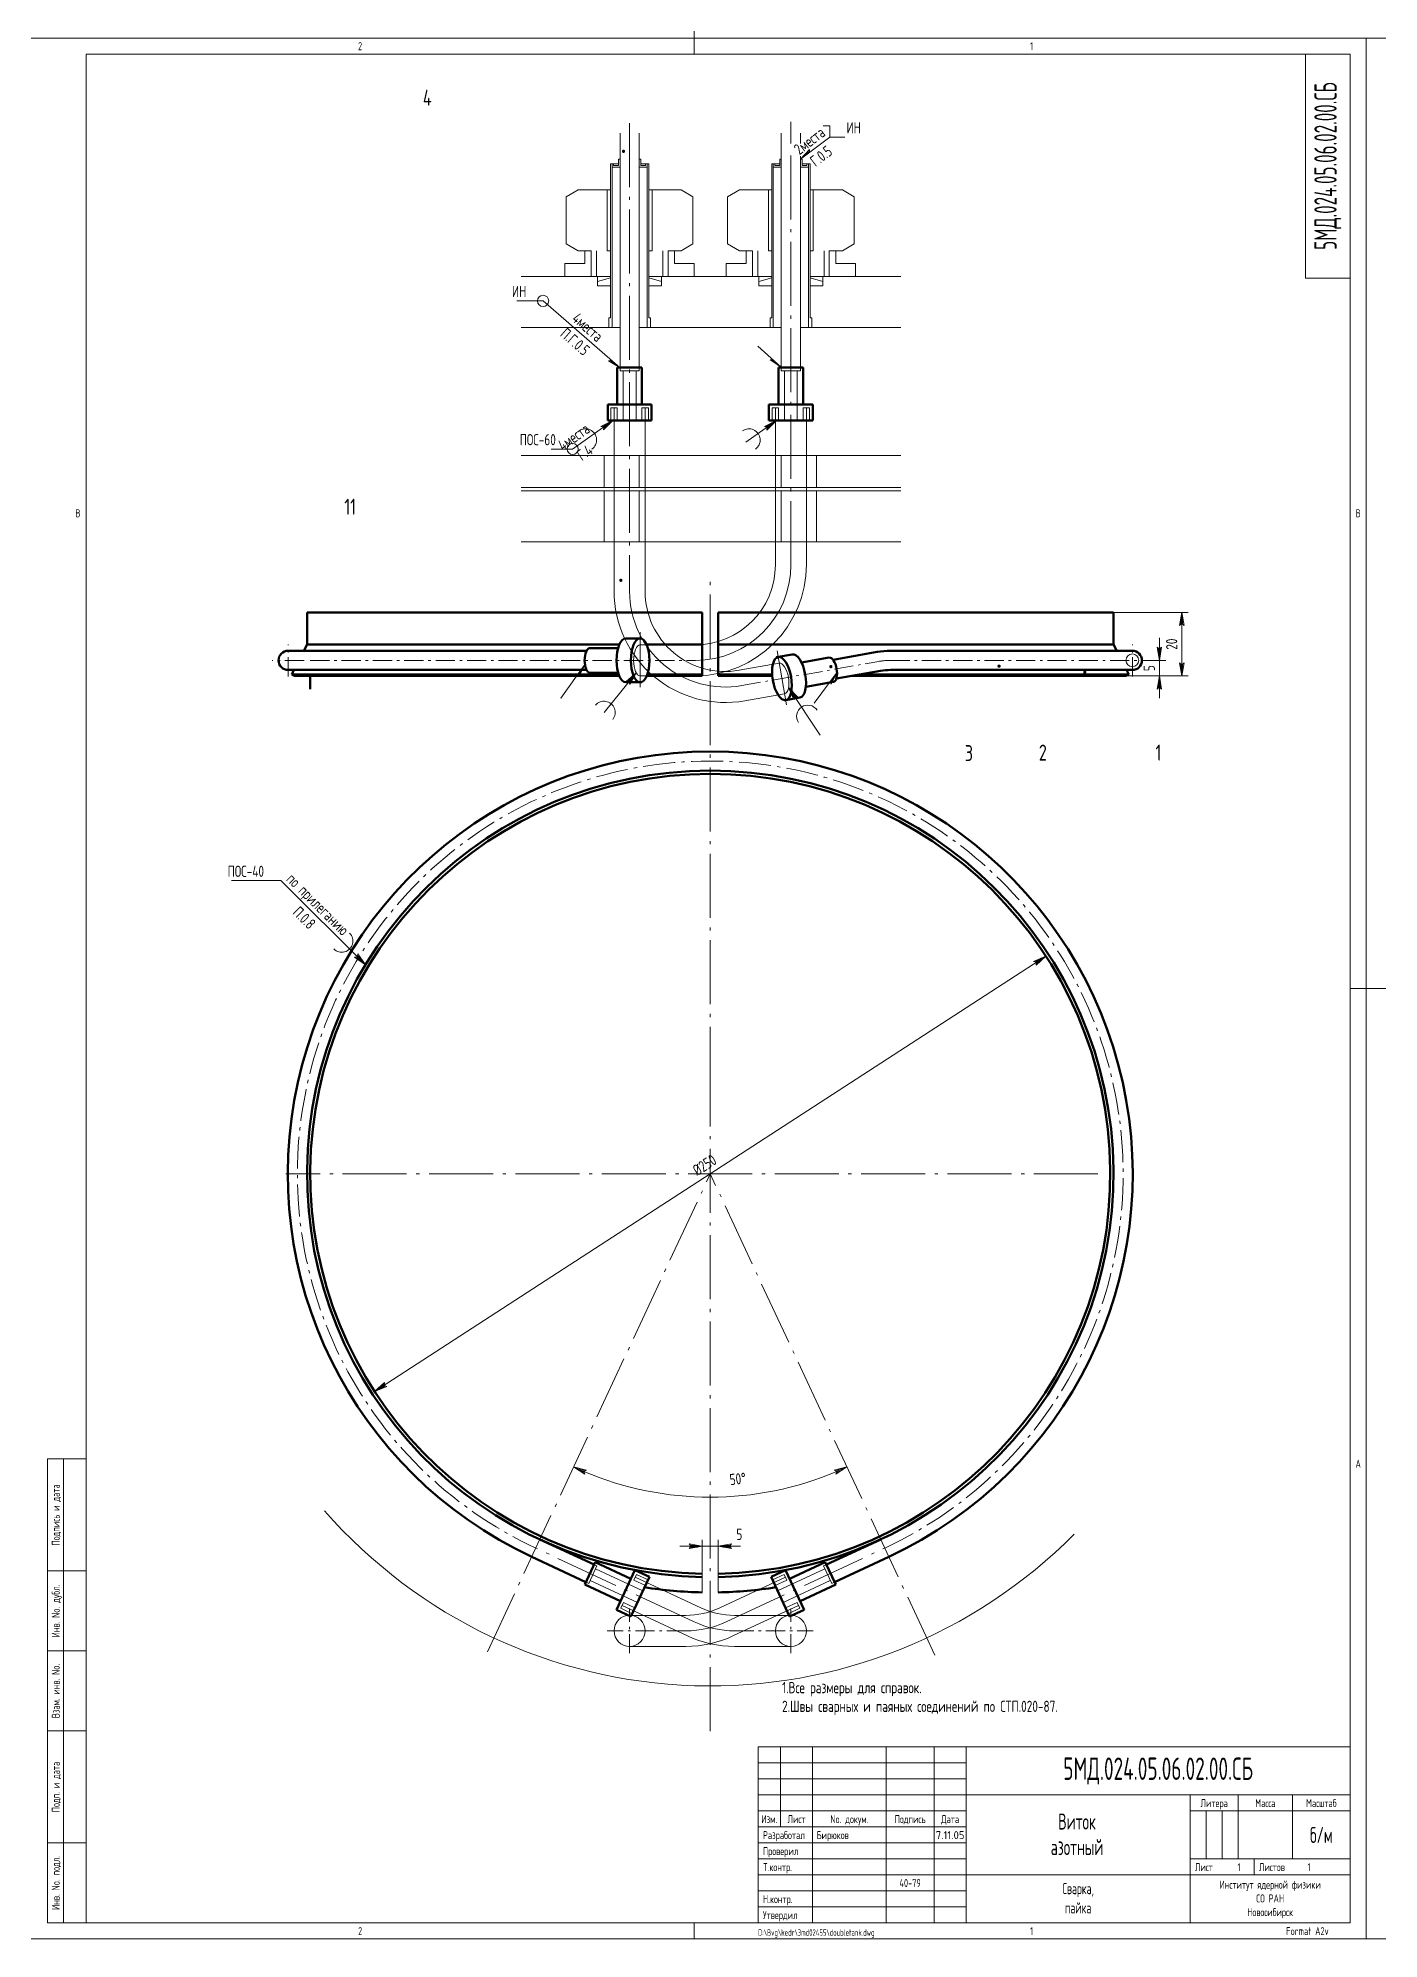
# Model space of a CAD drawing. Extents: x -414 to 4851, y -2165 to 1761.
# Drawn here: x 2169 to 2588, y -175 to 419 of the extents above; entities that cross this region are included whole.
import ezdxf
from ezdxf.enums import TextEntityAlignment as Align

# ---------------------------------------------------------------- set-up
doc = ezdxf.new("R2010")
doc.units = 0
for name, pattern in [('S-P10', [15, 10, -2, 1, -2]), ('S-P20', [27, 20, -3, 1, -3]), ('S-P6', [9.8, 6, -1.5, 0.8, -1.5])]:
    doc.linetypes.add(name, pattern=pattern)
for name, color, linetype, lineweight in [('1', 9, 'CONTINUOUS', 20), ('2', 2, 'CONTINUOUS', 50), ('DIM', 4, 'CONTINUOUS', 20), ('TR', 3, 'CONTINUOUS', 20)]:
    doc.layers.add(name, color=color, linetype=linetype, lineweight=lineweight)
doc.styles.add('SIMPLEX', font='simplex.shx', dxfattribs={"width": 0.7})

# ---------------------------------------------------------------- blocks, each defined once
blk = doc.blocks.new('LEADR')
at = {"layer": 'DIM'}
for p, q in [((-1.170416226631389, 0.2000000000000028), (0, 0)), ((-0.9997944300187243, -0.0002412563466975826), (-1.170416226631389, 0.2000000000000028)), ((0, 0), (-1.170416226631389, -0.1999999999999886)), ((-0.4381870021173455, 0.07487712356459042), (-1.063684681848329, 0.07474016190496968)), ((0, 0), (-1, 0)), ((-1.170416226631389, -0.1999999999999886), (-0.9997944300187243, -0.0002412563466975826)), ((-0.4396274744967172, -0.07512327059271229), (-1.063870801763059, -0.07525989858129378))]:
    blk.add_line(p, q, dxfattribs=at)
blk = doc.blocks.new('SHTAMP1')
at = {"layer": 'DIM', "color": 2}
for p, q in [((-185, 55), (0, 55)), ((-185, 55), (-185, 0)), ((-178, 55), (-178, 29.99999999999999)), ((-168, 55), (-168, 0)), ((-145, 55), (-145, 0)), ((-130, 55), (-130, 0)), ((-120, 55), (-120, 0)), ((-120, 40), (0, 40)), ((-49.99999999999997, 40), (-50, 0)), ((-34.99999999999997, 40), (-34.99999999999997, 20)), ((-17.99999999999997, 40), (-17.99999999999997, 20.00000000000001)), ((-185, 35), (-120, 35)), ((-185, 30), (-120, 30)), ((-49.99999999999997, 35), (0, 35)), ((-50, 20), (0, 20)), ((-29.99999999999994, 20.00000000000001), (-29.99999999999997, 15)), ((-120, 15), (0, 15))]:
    blk.add_line(p, q, dxfattribs=at)
at = {"layer": 'DIM'}
for p, q in [((-185, 50), (-120, 50)), ((-185, 45), (-120, 45)), ((-185, 40), (-120, 40)), ((-44.99999999999997, 35), (-44.99999999999997, 20)), ((-39.99999999999997, 35), (-39.99999999999997, 20)), ((-185, 25), (-120, 25)), ((-185, 20), (-120, 20)), ((-185, 15), (-120, 15)), ((-185, 10), (-120, 10)), ((-185, 5), (-120, 5))]:
    blk.add_line(p, q, dxfattribs=at)
at = {"layer": 'DIM', "style": 'SIMPLEX', "width": 0.6}
blk.add_text('1', height=2.5, dxfattribs=at).set_placement((-35.17607202795625, 16.2))
at = {"layer": 'DIM', "style": 'SIMPLEX', "width": 0.6, "flags": 8}
blk.add_attdef('ОБОЗНАЧЕНИЕ2', text='', height=7, dxfattribs=at).set_placement((-117, 60), align=Align.MIDDLE)
at = {"layer": 'DIM', "style": 'SIMPLEX', "width": 0.6}
for tag, height, p in [('ОБОЗНАЧЕНИЕ', 7, (-60, 47.5)), ('МАСШТАБ', 5, (-9, 27.5))]:
    blk.add_attdef(tag, text='', height=height, dxfattribs=at).set_placement(p, align=Align.MIDDLE)
at = {"layer": 'DIM', "style": 'SIMPLEX', "width": 0.9108433734939759}
blk.add_attdef('ДАТА', text='', height=2.5, dxfattribs=at).set_placement((-129.5, 26.2), (-120.5, 26.2), align=Align.FIT)
at = {"layer": 'DIM', "style": 'SIMPLEX', "width": 0.6}
for tag, p in [('ЛИСТОВ', (-13.325, 16.2)), ('FORMAT', (-20, -3.8))]:
    blk.add_attdef(tag, p, '', height=2.5, dxfattribs=at)
blk.add_attdef('ТЕЛЕФОН', text='', height=2.5, dxfattribs=at).set_placement((-137.5, 12.5), align=Align.MIDDLE_CENTER)
at = {"layer": 'TR', "style": 'SIMPLEX', "width": 0.7}
for s, p in [('Литера', (-42.49999999999997, 36.2)), ('Масса', (-26.49999999999997, 36.2)), ('Масштаб', (-9, 36.2)), ('Изм.', (-181.5, 31.2)), ('Лист', (-173, 31.2)), ('No. докум.', (-156.5, 31.2)), ('Подпись', (-137.5, 31.2)), ('Дата', (-125, 31.2)), ('Институт ядерной физики', (-25, 10.70243239950646)), ('СО РАН', (-25, 6.416718113792172)), ('Новосибирск', (-25, 2.131003828077887))]:
    blk.add_text(s, height=2.5, dxfattribs=at).set_placement(p, align=Align.CENTER)
at = {"layer": 'TR', "style": 'SIMPLEX'}
for s, width, p in [('Разработал', 0.6, (-183.5, 26.2)), ('T.контр.', 0.7, (-183.5, 16.2)), ('Проверил', 0.7, (-183.5, 21.2)), ('Лист', 0.7, (-48.5, 16.2)), ('Листов', 0.7, (-28.49999999999997, 16.2)), ('Н.контр.', 0.7, (-183.5, 6.200000000000001)), ('Утвердил', 0.7, (-183.5, 1.200000000000001))]:
    blk.add_text(s, height=2.5, dxfattribs=dict(at, width=width)).set_placement(p)
at = {"layer": 'TR', "style": 'SIMPLEX', "width": 0.6}
for tag, height, p in [('НАИМЕНОВАНИЕ', 5, (-85.34568711718521, 29.20002082529924)), ('НАИМЕНОВАНИЕ2', 5, (-85.34568711718521, 21.20002082529924)), ('МАТЕРИАЛ', 3.5, (-85, 9)), ('СОРТАМЕНТ', 3.5, (-85, 3))]:
    blk.add_attdef(tag, text='', height=height, dxfattribs=at).set_placement(p, align=Align.CENTER)
for tag, p, height in [('РАЗРАБОТАЛ', (-166.7, 26.2), 2.5), ('ПРОВЕРИЛ', (-166.7, 21.2), 2.5), ('НОРМОКОНТРОЛЬ', (-166.7, 6.199999999999998), 2.5), ('УТВЕРДИЛ', (-166.7, 1.199999999999999), 2.5), ('ФАЙЛ', (-185, -4), 2)]:
    blk.add_attdef(tag, p, '', height=height, dxfattribs=at)
blk = doc.blocks.new('SVLEADR')
at = {"layer": 'DIM'}
for p, q in [((-1.170621796612664, -0.199758743653291), (-1, 0)), ((0, 0), (-1.170621796612664, -0.199758743653291)), ((-0.3755462257252447, -0.07510924514504325), (-1.064076371744335, -0.0750186422345962))]:
    blk.add_line(p, q, dxfattribs=at)
blk = doc.blocks.new('A4')
at = {"layer": 'DIM', "color": 2}
for p, q in [((7.999999999999972, 5), (8.000000000000028, 150)), ((20.00000000000003, 150), (8.000000000000028, 150)), ((12.99999999999997, 5), (13.00000000000003, 150)), ((20, 115), (8, 115)), ((20, 90), (8, 90)), ((20, 65), (8, 65)), ((19.99999999999997, 30), (7.999999999999972, 30)), ((19.99999999999997, 5), (7.999999999999972, 5))]:
    blk.add_line(p, q, dxfattribs=at)
at = {"layer": 'DIM'}
blk.add_lwpolyline([(0, 0), (1.81854043542623e-14, 297), (210, 297), (210, 0)], close=True, dxfattribs=at)
at = {"layer": 'DIM', "color": 2}
blk.add_lwpolyline([(20, 5), (20.00000000000002, 292), (205, 292), (205, 5)], close=True, dxfattribs=at)
blk.add_lwpolyline([(20.00000000000001, 278), (90.00000000000001, 278), (90.00000000000001, 292)], dxfattribs=at)
at = {"layer": 'DIM'}
ref = blk.add_blockref('SHTAMP1', (205, 5), dxfattribs=at)
ref.add_attrib('МАСШТАБ', '1:1', dxfattribs={"height": 5, "style": 'SIMPLEX', "width": 0.6}).set_placement((196, 32.5), align=Align.MIDDLE)
ref.add_attrib('ЛИСТОВ', '1', (191.675, 21.2), dxfattribs={"height": 2.5, "style": 'SIMPLEX', "width": 0.6})
ref.add_attrib('FORMAT', 'Format A4', (185, 1.2), dxfattribs={"height": 2.5, "style": 'SIMPLEX', "width": 0.6})
at = {"layer": 'DIM', "style": 'SIMPLEX', "width": 0.7}
for s, p in [('Подпись и дата', (11.80000000000001, 132.5)), ('Инв. No. дубл.', (11.79999999999998, 102.5)), ('Взам. инв. No.', (11.79999999999998, 77.50000000000003)), ('Подп. и дата', (11.79999999999998, 47.50000000000001)), ('Инв. No. подл.', (11.79999999999998, 17.50000000000001))]:
    blk.add_text(s, height=2.5, rotation=90, dxfattribs=at).set_placement(p, align=Align.CENTER)

msp = doc.modelspace()

# ---------------------------------------------------------------- linework, layer by layer
at = {"layer": '1', "linetype": 'S-P20'}
for p, q in [((2354.14016576172, 392.6571284971334), (2354.14016576172, 246.2889511569827)), ((2404.540165761721, 393.0548616217533), (2404.540165761721, 386.3317908425092)), ((2404.540165761721, 382.541639473733), (2404.540165761721, 254.6183667805106)), ((2379.340165761721, 90.31643190923597), (2379.340165761721, 249.9816415176589)), ((2357.44016576172, 233.5406157327132), (2357.44016576172, 216.4179301462689)), ((2400.212147968933, 227.7464149680507), (2403.185471117783, 210.8838614501299)), ((2379.340165761721, -109.848588507363), (2379.340165761721, 90.31643190923597)), ((2500.476409733768, 64.31643190923597), (2246.724695166951, 64.31643190923597)), ((2309.696961332205, -85.03390195632272), (2379.340165761721, 64.31643190923597)), ((2449.481576066597, -86.1023079038734), (2379.340165761721, 64.31643190923597)), ((2374.324063523228, -75.68027274902869), (2324.822409997171, -52.59727261849201)), ((2384.356268000213, -75.68027274902869), (2433.857921526271, -52.59727261849201))]:
    msp.add_line(p, q, dxfattribs=at)
at = {"layer": '1', "color": 2}
for p, q in [((2351.140165761721, 389.5399899520496), (2351.140165761721, 361.7683667805102)), ((2357.14016576172, 389.5399899520496), (2357.14016576172, 361.7683667805102)), ((2401.540165761721, 389.5399899520496), (2401.540165761721, 361.7683667805102)), ((2407.54016576172, 389.5399899520496), (2407.54016576172, 386.2426079023291)), ((2407.54016576172, 382.3632796220986), (2407.54016576172, 361.7683667805102)), ((2351.14016576172, 361.7683667805102), (2351.14016576172, 316.2429077294913)), ((2357.14016576172, 361.7683667805102), (2357.14016576172, 316.2429077294913)), ((2401.540165761722, 361.7683667805102), (2401.540165761721, 316.2429077294913)), ((2407.54016576172, 361.7683667805102), (2407.540165761721, 316.2429077294913)), ((2376.840165761721, -66.45967447109638), (2376.840165761721, -60.65856559026423)), ((2381.840165761721, -66.45967447109638), (2381.840165761721, -60.65856559026423))]:
    msp.add_line(p, q, dxfattribs=at)
at = {"layer": '1'}
for p, q in [((2350.640165761721, 381.3465491039776), (2351.14016576172, 381.3465491039776)), ((2357.64016576172, 381.3465491039776), (2357.14016576172, 381.3465491039776)), ((2401.040165761721, 381.3465491039776), (2401.540165761721, 381.3465491039776)), ((2408.04016576172, 381.3465491039776), (2407.540165761721, 381.3465491039776)), ((2348.140165761721, 331.7683667805102), (2348.140165761724, 379.8802065319076)), ((2348.140165761724, 379.8802065319076), (2350.640165761721, 379.8802065319076)), ((2348.64016576172, 328.7683667805102), (2348.640165761724, 379.8802065319076)), ((2348.640165761724, 378.8853965978776), (2351.140165761721, 378.8853965978776)), ((2349.140165761721, 379.3853965978776), (2349.140165761721, 379.8802065319076)), ((2349.140165761721, 379.3853965978776), (2350.640165761721, 379.3853965978776)), ((2359.640165761718, 378.8853965978776), (2357.14016576172, 378.8853965978776)), ((2360.140165761718, 379.8802065319076), (2357.64016576172, 379.8802065319076)), ((2359.14016576172, 379.3853965978776), (2357.64016576172, 379.3853965978776)), ((2359.14016576172, 379.3853965978776), (2359.14016576172, 379.8802065319076)), ((2359.64016576172, 328.7683667805102), (2359.640165761718, 379.8802065319076)), ((2360.14016576172, 331.7683667805102), (2360.140165761718, 379.8802065319076)), ((2398.540165761721, 331.7683667805102), (2398.540165761724, 379.8802065319076)), ((2398.540165761724, 379.8802065319076), (2401.040165761721, 379.8802065319076)), ((2399.040165761721, 328.7683667805102), (2399.040165761724, 379.8802065319076)), ((2399.040165761724, 378.8853965978776), (2401.540165761721, 378.8853965978776)), ((2399.540165761721, 379.3853965978776), (2399.540165761721, 379.8802065319076)), ((2399.540165761721, 379.3853965978776), (2401.040165761721, 379.3853965978776)), ((2410.040165761717, 378.8853965978776), (2407.54016576172, 378.8853965978776)), ((2410.540165761717, 379.8802065319076), (2408.04016576172, 379.8802065319076)), ((2409.54016576172, 379.3853965978776), (2408.04016576172, 379.3853965978776)), ((2409.54016576172, 379.3853965978776), (2409.54016576172, 379.8802065319076)), ((2410.040165761721, 328.7683667805102), (2410.040165761717, 379.8802065319076)), ((2410.54016576172, 331.7683667805102), (2410.540165761717, 379.8802065319076)), ((2347.140165761722, 352.7683667805102), (2347.140165761723, 371.7683667805102)), ((2361.140165761719, 352.7683667805102), (2361.140165761718, 371.7683667805102)), ((2397.540165761722, 352.7683667805102), (2397.540165761724, 371.7683667805102)), ((2411.540165761719, 352.7683667805102), (2411.540165761718, 371.7683667805102)), ((2340.140165761721, 352.7683667805102), (2342.140165761721, 352.7683667805102)), ((2340.140165761721, 348.7683667805102), (2340.140165761721, 352.7683667805102)), ((2342.140165761721, 344.7683667805102), (2342.140165761721, 352.7683667805102)), ((2343.764165761721, 344.7683667805102), (2343.764165761721, 352.7683667805102)), ((2364.51616576172, 344.7683667805102), (2364.51616576172, 352.7683667805102)), ((2366.14016576172, 344.7683667805102), (2366.14016576172, 352.7683667805102)), ((2368.14016576172, 352.7683667805102), (2366.14016576172, 352.7683667805102)), ((2368.14016576172, 348.7683667805102), (2368.14016576172, 352.7683667805102)), ((2390.540165761721, 352.7683667805102), (2392.540165761721, 352.7683667805102)), ((2390.540165761721, 348.7683667805102), (2390.540165761721, 352.7683667805102)), ((2392.540165761721, 344.7683667805102), (2392.540165761721, 352.7683667805102)), ((2394.164165761721, 344.7683667805102), (2394.164165761721, 352.7683667805102)), ((2414.91616576172, 344.7683667805102), (2414.91616576172, 352.7683667805102)), ((2416.54016576172, 344.7683667805102), (2416.54016576172, 352.7683667805102)), ((2418.54016576172, 352.7683667805102), (2416.54016576172, 352.7683667805102)), ((2418.54016576172, 348.7683667805102), (2418.54016576172, 352.7683667805102)), ((2348.140165761722, 344.7683667805102), (2320.292252325782, 344.7683667805102)), ((2333.94016576172, 344.7683667805102), (2333.94016576172, 348.7683667805102)), ((2333.94016576172, 348.7683667805102), (2340.140165761721, 348.7683667805102)), ((2344.140165761722, 341.7683667805102), (2344.140165761722, 344.7683667805102)), ((2398.540165761722, 344.7683667805102), (2360.140165761719, 344.7683667805102)), ((2364.140165761719, 341.7683667805102), (2364.140165761719, 344.7683667805102)), ((2374.34016576172, 348.7683667805102), (2368.14016576172, 348.7683667805102)), ((2374.34016576172, 344.7683667805102), (2374.34016576172, 348.7683667805102)), ((2384.340165761721, 344.7683667805102), (2384.340165761721, 348.7683667805102)), ((2384.340165761721, 348.7683667805102), (2390.540165761721, 348.7683667805102)), ((2394.540165761722, 341.7683667805102), (2394.540165761722, 344.7683667805102)), ((2438.840165761721, 344.7683667805102), (2410.54016576172, 344.7683667805102)), ((2414.540165761719, 341.7683667805102), (2414.540165761719, 344.7683667805102)), ((2424.740165761721, 348.7683667805102), (2418.54016576172, 348.7683667805102)), ((2424.740165761721, 344.7683667805102), (2424.740165761721, 348.7683667805102)), ((2344.140165761722, 343.1965700107855), (2348.140165761722, 344.2683667805102)), ((2344.140165761722, 341.7683667805102), (2348.140165761722, 341.7683667805102)), ((2364.140165761719, 343.1965700107855), (2360.140165761719, 344.2683667805102)), ((2364.140165761719, 341.7683667805102), (2360.140165761719, 341.7683667805102)), ((2394.540165761722, 343.1965700107855), (2398.540165761722, 344.2683667805102)), ((2394.540165761722, 341.7683667805102), (2398.540165761722, 341.7683667805102)), ((2414.540165761719, 343.1965700107855), (2410.540165761719, 344.2683667805102)), ((2414.540165761719, 341.7683667805102), (2410.540165761719, 341.7683667805102)), ((2351.14016576172, 328.7683667805102), (2320.292252325782, 328.7683667805102)), ((2347.64016576172, 328.7683667805102), (2347.640165761721, 331.7683667805102)), ((2347.640165761721, 331.7683667805102), (2348.140165761721, 331.7683667805102)), ((2401.540165761721, 328.7683667805102), (2357.14016576172, 328.7683667805102)), ((2360.64016576172, 331.7683667805102), (2360.14016576172, 331.7683667805102)), ((2360.64016576172, 328.7683667805102), (2360.64016576172, 331.7683667805102)), ((2398.040165761721, 328.7683667805102), (2398.040165761721, 331.7683667805102)), ((2398.040165761721, 331.7683667805102), (2398.540165761721, 331.7683667805102)), ((2438.840165761721, 328.7683667805102), (2407.540165761721, 328.7683667805102)), ((2411.04016576172, 331.7683667805102), (2410.54016576172, 331.7683667805102)), ((2411.040165761721, 328.7683667805102), (2411.04016576172, 331.7683667805102)), ((2351.14016576172, 316.2528736184716), (2351.14016576172, 315.294893289701)), ((2351.140165761721, 315.294893289701), (2357.14016576172, 315.294893289701)), ((2352.14016576172, 315.294893289701), (2352.14016576172, 299.694893289701)), ((2356.14016576172, 315.294893289701), (2356.14016576172, 299.694893289701)), ((2357.14016576172, 316.2429077294913), (2357.14016576172, 315.294893289701)), ((2401.540165761721, 316.2528736184716), (2401.540165761721, 315.294893289701)), ((2401.540165761721, 315.294893289701), (2407.540165761721, 315.294893289701)), ((2402.540165761721, 315.294893289701), (2402.540165761721, 299.694893289701)), ((2406.540165761721, 315.294893289701), (2406.540165761721, 299.694893289701)), ((2407.540165761721, 316.2429077294913), (2407.540165761721, 315.294893289701)), ((2348.290165761721, 303.694893289701), (2350.290165761721, 303.694893289701)), ((2348.290165761721, 303.694893289701), (2348.290165761721, 299.694893289701)), ((2349.290165761721, 303.694893289701), (2349.290165761721, 246.4081265162429)), ((2350.290165761721, 303.694893289701), (2350.290165761721, 299.694893289701)), ((2357.990165761721, 303.694893289701), (2359.990165761721, 303.694893289701)), ((2357.990165761721, 303.694893289701), (2357.990165761721, 299.694893289701)), ((2358.990165761721, 303.694893289701), (2358.990165761721, 246.2889511569827)), ((2359.990165761721, 303.694893289701), (2359.990165761721, 299.694893289701)), ((2398.69016576172, 303.694893289701), (2400.69016576172, 303.694893289701)), ((2398.69016576172, 303.694893289701), (2398.69016576172, 299.694893289701)), ((2399.69016576172, 303.694893289701), (2399.69016576172, 254.6183667805106)), ((2400.69016576172, 303.694893289701), (2400.69016576172, 299.694893289701)), ((2408.39016576172, 303.694893289701), (2410.39016576172, 303.694893289701)), ((2408.39016576172, 303.694893289701), (2408.39016576172, 299.694893289701)), ((2409.39016576172, 303.694893289701), (2409.39016576172, 254.718366780511)), ((2410.39016576172, 303.694893289701), (2410.39016576172, 299.694893289701)), ((2438.840165761721, 288.7683667805102), (2320.292252325782, 288.7683667805102)), ((2438.840165761721, 278.7683667805102), (2320.292252325782, 278.7683667805102)), ((2438.840165761721, 277.7683667805102), (2320.292252325782, 277.7683667805102)), ((2438.840165761721, 261.7683667805102), (2320.292252325782, 261.7683667805102)), ((2341.404499059103, -63.63976149316585), (2343.940208629547, -58.2019147709463)), ((2343.081015760542, -57.80126655629755), (2343.940208629547, -58.2019147709463)), ((2343.517590367807, -59.1082225579832), (2358.294726853971, -65.9989144670837)), ((2415.162741155634, -59.1082225579832), (2400.38560466947, -65.9989144670837)), ((2415.599315762899, -57.80126655629755), (2414.740122893894, -58.2019147709463)), ((2417.275832464338, -63.63976149316585), (2414.740122893894, -58.2019147709463)), ((2340.536274027311, -63.23490151183995), (2341.404499059103, -63.63976149316676)), ((2341.827117320844, -62.73345370612986), (2356.604253807009, -69.62414561523036)), ((2355.451339490045, -62.63177201410343), (2356.296576013527, -60.81915644002964)), ((2355.451339490045, -62.63177201410343), (2359.076570638192, -64.32224506106576)), ((2355.873957751786, -61.72546422706654), (2376.373762092672, -71.28467998190098)), ((2356.296576013527, -60.81915644002964), (2359.921807161674, -62.50962948699288)), ((2402.806373771655, -61.72546422706654), (2382.306569430769, -71.28467998190052)), ((2402.383755509915, -60.81915644002964), (2398.758524361768, -62.50962948699288)), ((2403.228992033396, -62.63177201410343), (2399.603760885249, -64.32224506106576)), ((2416.853214202597, -62.73345370612986), (2402.076077716432, -69.62414561523036)), ((2403.228992033396, -62.63177201410343), (2402.383755509915, -60.81915644002964)), ((2418.14405749613, -63.23490151183995), (2417.275832464338, -63.63976149316676)), ((2351.351942351161, -71.42295754835885), (2352.197178874642, -69.61034197428506)), ((2351.774560612901, -70.51664976132196), (2372.254272593878, -80.06649629486009)), ((2352.197178874642, -69.61034197428506), (2355.822410022789, -71.3008150212483)), ((2406.90577091054, -70.51664976132196), (2386.426058929563, -80.06649629485963)), ((2406.483152648799, -69.61034197428506), (2402.857921500653, -71.3008150212483)), ((2407.328389172281, -71.42295754835885), (2406.483152648799, -69.61034197428506)), ((2351.351942351161, -71.42295754835885), (2354.977173499307, -73.11343059532118)), ((2371.741112887252, -73.62698530598408), (2354.14016576172, -73.62698530598453)), ((2386.939218636189, -73.62698530598453), (2404.540165761721, -73.62698530598453)), ((2407.328389172281, -71.42295754835885), (2403.703158024134, -73.11343059532118)), ((2371.718943420987, -83.32698530598435), (2354.14016576172, -83.32698530598435)), ((2386.961388102455, -83.3269853059848), (2404.540165761721, -83.32698530598435))]:
    msp.add_line(p, q, dxfattribs=at)
at = {"layer": '1', "color": 9}
for p, q in [((2350.640165761721, 381.3465491039776), (2350.640165761721, 379.3853965978776)), ((2357.64016576172, 381.3465491039776), (2357.64016576172, 379.3853965978776)), ((2401.040165761721, 381.3465491039776), (2401.040165761721, 379.3853965978776)), ((2408.04016576172, 381.3465491039776), (2408.04016576172, 379.3853965978776)), ((2346.14016576172, 288.7683667805102), (2346.14016576172, 278.7683667805102)), ((2357.14016576172, 288.7683667805102), (2357.14016576172, 278.7683667805102)), ((2401.540165761721, 288.7683667805102), (2401.540165761721, 278.7683667805102)), ((2412.540165761721, 288.7683667805102), (2412.540165761721, 278.7683667805102)), ((2346.14016576172, 277.7683667805102), (2346.14016576172, 261.7683667805102)), ((2357.14016576172, 277.7683667805102), (2357.14016576172, 261.7683667805102)), ((2401.540165761721, 277.7683667805102), (2401.540165761721, 261.7683667805102)), ((2412.540165761721, 277.7683667805102), (2412.540165761721, 261.7683667805102)), ((2357.44016576172, 229.6183667805106), (2374.69016576172, 229.6183667805106)), ((2357.44016576172, 219.9183667805108), (2374.59016576172, 219.9183667805108)), ((2400.893239351838, 223.8837537906782), (2388.331370203393, 221.6687573316775)), ((2402.577626675208, 214.3311185864594), (2390.13312234453, 212.1368167114177))]:
    msp.add_line(p, q, dxfattribs=at)
at = {"layer": '1', "linetype": 'S-P6'}
for p, q in [((2247.451189574654, 219.7683667805102), (2247.451189574654, 229.7683667805102)), ((2511.229141948787, 219.7683667805102), (2511.229141948787, 229.7683667805102)), ((2252.451189574654, 224.7683667805102), (2242.451189574654, 224.7683667805102)), ((2254.340165761721, 224.7683667805102), (2374.69016576172, 224.7683667805102)), ((2389.173563865078, 216.8924397295685), (2432.030815964761, 224.4493295937671)), ((2435.677427695766, 224.7683667805102), (2516.229141948787, 224.7683667805102)), ((2354.14016576172, -85.47698530598444), (2354.14016576172, -71.47698530598444)), ((2404.540165761721, -85.47698530598444), (2404.540165761721, -71.47698530598444)), ((2371.741112887253, -78.47698530598444), (2347.14016576172, -78.47698530598444)), ((2386.939218636189, -78.47698530598444), (2411.540165761721, -78.47698530598444))]:
    msp.add_line(p, q, dxfattribs=at)
at = {"layer": '1', "flags": 128}
for points in [[(2348.140165761723, 371.7683667805102), (2338.04016576172, 371.7683667805102), (2334.355556070894, 369.6410563836524), (2334.355556070894, 354.8956771773672), (2338.04016576172, 352.7683667805102), (2342.140165761721, 352.7683667805102)], [(2360.140165761718, 371.7683667805102), (2370.24016576172, 371.7683667805102), (2373.924775452547, 369.6410563836524), (2373.924775452547, 354.8956771773672), (2370.24016576172, 352.7683667805102), (2366.14016576172, 352.7683667805102)], [(2398.540165761723, 371.7683667805102), (2388.44016576172, 371.7683667805102), (2384.755556070894, 369.6410563836524), (2384.755556070894, 354.8956771773672), (2388.44016576172, 352.7683667805102), (2392.540165761721, 352.7683667805102)], [(2410.540165761718, 371.7683667805102), (2420.64016576172, 371.7683667805102), (2424.324775452547, 369.6410563836524), (2424.324775452547, 354.8956771773672), (2420.64016576172, 352.7683667805102), (2416.54016576172, 352.7683667805102)], [(2347.140165761722, 352.7683667805102), (2348.140165761722, 352.7683667805102)], [(2361.140165761719, 352.7683667805102), (2360.140165761719, 352.7683667805102)], [(2397.540165761722, 352.7683667805102), (2398.540165761722, 352.7683667805102)], [(2411.540165761719, 352.7683667805102), (2410.540165761719, 352.7683667805102)]]:
    msp.add_lwpolyline(points, dxfattribs=at)
at = {"layer": '1'}
for centre, radius in [((2511.229141948787, 224.7683667805102), 2), ((2354.140165761721, -78.47698530598444), 4.85), ((2404.54016576172, -78.47698530598444), 4.85)]:
    msp.add_circle(centre, radius, dxfattribs=at)
for centre, radius, start, end in [((2374.59016576172, 254.718366780511), 34.8, 270, 0), ((2374.69016576172, 254.6183667805106), 29.85, 270, 0), ((2374.69016576172, 254.6183667805106), 25, 270, 0), ((2384.090165761721, 246.4081265162429), 34.8, 180, 280.0000000000001), ((2383.99016576172, 246.2889511569827), 29.85, 180, 279.9999999999999), ((2383.99016576172, 246.2889511569827), 25, 180, 280.0000000000001), ((2379.340165761721, 64.31643190923552), 160, 221.1440420148082, 315.3051212219753), ((2371.741112887252, -48.62698530598453), 25, 270, 295.0000000000002), ((2371.741112887253, -48.62698530598499), 29.85, 270, 295.0000000000002), ((2386.939218636188, -48.62698530598499), 29.85, 244.9999999999999, 270), ((2386.939218636189, -48.62698530598499), 25, 244.9999999999999, 270), ((2371.718943420987, -48.52698530598462), 34.8, 270, 295.0000000000005), ((2386.961388102454, -48.52698530598462), 34.8, 245, 270)]:
    msp.add_arc(centre, radius, start, end, dxfattribs=at)
at = {"layer": '1', "linetype": 'S-P6'}
msp.add_arc((2435.677427695766, 203.7683667805102), 21, 90, 99.99999999999974, dxfattribs=at)
at = {"layer": '1', "linetype": 'S-P10'}
msp.add_arc((2379.340165761721, 64.31643190923597), 129, 294.9999999999996, 244.9999999999998, dxfattribs=at)
at = {"layer": '1'}
msp.add_ellipse((2357.44016576172, 224.7683667805102), major_axis=(1.187868163207705e-15, 4.849999999999994), ratio=0.422680412371172, start_param=0, end_param=3.141592653589793, dxfattribs=at)
at = {"layer": '1', "extrusion": (0, 0, -0.9999999999999999)}
msp.add_ellipse((2401.735433013523, 219.1074361885692), major_axis=(-0.842193661684608, 4.776317602109203), ratio=0.422680412371172, start_param=0, end_param=3.141592653589793, dxfattribs=at)
at = {"layer": '2'}
for p, q in [((2350.290165761721, 316.294893289701), (2350.290165761721, 304.694893289701)), ((2350.290165761721, 316.294893289701), (2357.990165761721, 316.294893289701)), ((2357.990165761721, 316.294893289701), (2357.990165761721, 304.694893289701)), ((2400.69016576172, 316.294893289701), (2400.69016576172, 304.694893289701)), ((2400.69016576172, 316.294893289701), (2408.39016576172, 316.294893289701)), ((2408.39016576172, 316.294893289701), (2408.39016576172, 304.694893289701)), ((2347.29016576172, 304.694893289701), (2360.990165761721, 304.694893289701)), ((2347.29016576172, 304.694893289701), (2347.29016576172, 299.694893289701)), ((2360.990165761721, 304.694893289701), (2360.990165761721, 299.694893289701)), ((2397.69016576172, 304.694893289701), (2411.39016576172, 304.694893289701)), ((2397.69016576172, 304.694893289701), (2397.69016576172, 299.694893289701)), ((2411.39016576172, 304.694893289701), (2411.39016576172, 299.694893289701)), ((2347.29016576172, 299.694893289701), (2360.990165761721, 299.694893289702)), ((2397.69016576172, 299.694893289701), (2411.39016576172, 299.694893289702)), ((2254.340165761721, 239.7683667805102), (2253.340165761721, 239.7683667805102)), ((2253.340165761721, 239.7683667805102), (2253.340165761721, 229.7683667805102)), ((2254.340165761721, 239.7683667805102), (2376.840165761721, 239.7683667805102)), ((2376.840165761721, 239.7683667805102), (2376.84016576172, 219.9183667805108)), ((2381.840165761721, 239.7683667805102), (2505.34016576172, 239.7683667805102)), ((2381.840165761721, 239.7683667805102), (2381.84016576172, 219.9183667805108)), ((2505.34016576172, 239.7683667805102), (2505.340165761721, 229.7683667805102)), ((2247.451189574654, 227.7683667805102), (2340.706029032119, 227.7683667805102)), ((2253.340165761721, 229.7683667805102), (2252.321114862732, 227.7683667805102)), ((2253.340165761721, 229.7683667805102), (2350.957942968146, 229.7683667805102)), ((2350.541554090174, 228.6183667805106), (2341.740165761721, 228.6183667805106)), ((2357.94016576172, 231.6183667805106), (2352.94016576172, 231.6183667805106)), ((2359.422388555295, 229.7683667805102), (2376.84016576172, 229.7683667805102)), ((2381.84016576172, 229.7683667805102), (2505.340165761721, 229.7683667805102)), ((2400.053539119999, 225.7665452078689), (2404.97757788506, 226.634786096204)), ((2417.694396071799, 224.9677117955301), (2431.509871431759, 227.4037528528041)), ((2435.677427695765, 227.7683667805102), (2511.229141948787, 227.7683667805102)), ((2505.340165761721, 229.7683667805102), (2506.35921666071, 227.7683667805102)), ((2247.451189574654, 221.7683667805102), (2340.70602903212, 221.7683667805102)), ((2249.263962165765, 221.7683667805102), (2248.552659797646, 220.3723572802508)), ((2248.552659797646, 220.3723572802508), (2350.716123231493, 220.3723572802508)), ((2249.443666321835, 219.9183667805108), (2248.552659797646, 220.3723572802508)), ((2254.340165761721, 219.9183667805108), (2249.443666321835, 219.9183667805108)), ((2254.340165761721, 219.9183667805108), (2350.89223459646, 219.9183667805108)), ((2254.340165761721, 219.9183667805108), (2254.340165761721, 215.7683667805102)), ((2350.541554090174, 220.9183667805108), (2341.740165761721, 220.9183667805108)), ((2359.488096926982, 219.9183667805108), (2376.84016576172, 219.9183667805108)), ((2359.664208291949, 220.3723572802508), (2376.84016576172, 220.3723572802508)), ((2381.84016576172, 220.3723572802508), (2398.668611884692, 220.3723572802508)), ((2381.84016576172, 219.9183667805108), (2398.703332328233, 219.9183667805108)), ((2416.528369251797, 225.6252224270359), (2407.860693788664, 224.0968773828611)), ((2418.736285137802, 219.0588652774571), (2432.551760497761, 221.4949063347302)), ((2423.610760386005, 219.9183667805108), (2509.236665201607, 219.9183667805108)), ((2426.18546845346, 220.3723572802508), (2510.127671725795, 220.3723572802508)), ((2435.677427695765, 221.7683667805102), (2511.229141948787, 221.7683667805102)), ((2509.236665201607, 219.9183667805108), (2510.127671725795, 220.3723572802508)), ((2509.416369357676, 221.7683667805102), (2510.127671725795, 220.3723572802508)), ((2357.940165761721, 217.9183667805108), (2352.940165761722, 217.9183667805108)), ((2417.865460219833, 218.0422027288421), (2409.1977847567, 216.5138576846674)), ((2402.432519154034, 212.2746789916017), (2407.356557919095, 213.1429198799358)), ((2343.03390084251, -57.77929650920595), (2326.090264782393, -49.87834925738224)), ((2415.646430680931, -57.7792965092064), (2432.590066741049, -49.87834925738224)), ((2323.554555211949, -55.31619597960179), (2340.498191272066, -63.21714323142641)), ((2340.138965749587, -63.98750485040654), (2343.39312636499, -57.00893489022491)), ((2343.39312636499, -57.00893489022491), (2354.545031703009, -62.20915375236217)), ((2415.28720515845, -57.00893489022491), (2404.135299820432, -62.20915375236217)), ((2418.541365773854, -63.98750485040654), (2415.28720515845, -57.00893489022491)), ((2435.125776311493, -55.31619597960179), (2418.182140251375, -63.21714323142641)), ((2340.138965749587, -63.98750485040654), (2351.290871087605, -69.18772371254471)), ((2350.023016302383, -71.90664707365539), (2355.812886488231, -59.4902303912524)), ((2354.554555237567, -74.01973838235807), (2360.344425423414, -61.60332169995598)), ((2355.812886488231, -59.4902303912524), (2360.344425423414, -61.60332169995598)), ((2402.86744503521, -59.4902303912524), (2398.335906100027, -61.60332169995598)), ((2404.125776285875, -74.01973838235807), (2398.335906100028, -61.60332169995598)), ((2408.657315221058, -71.90664707365539), (2402.86744503521, -59.4902303912524)), ((2418.541365773854, -63.98750485040654), (2407.389460435836, -69.18772371254471)), ((2357.315021047855, -68.09990034836409), (2357.618120098373, -67.44990233692732)), ((2401.365310475586, -68.09990034836409), (2401.062211425068, -67.44990233692732)), ((2350.023016302383, -71.90664707365539), (2354.554555237567, -74.01973838235807)), ((2408.657315221058, -71.90664707365539), (2404.125776285875, -74.01973838235807))]:
    msp.add_line(p, q, dxfattribs=at)
for centre, radius, start, end in [((2247.451189574654, 224.7683667805102), 3, 90, 270), ((2435.677427695765, 203.7683667805102), 24, 90, 99.99999999999974), ((2511.229141948787, 224.7683667805102), 3, 270, 90), ((2435.677427695765, 203.7683667805102), 18, 90, 99.99999999999963), ((2379.340165761721, 64.31643190923552), 132, 295, 245), ((2379.340165761721, 64.31643190923552), 126, 271.1368956251587, 268.8631043748413), ((2379.340165761721, 64.31643190923552), 125, 271.1459919983886, 268.8540080016114), ((2379.340165761721, 64.31643190923597), 130.8, 260.9756828520624, 268.9048304938062), ((2379.340165761721, 64.31643190923597), 130.8, 271.0951695061938, 279.0243171479374)]:
    msp.add_arc(centre, radius, start, end, dxfattribs=at)
for centre, major_axis, ratio in [((2341.740165761721, 224.7683667805102), (-9.429468924432295e-16, -3.849999999999994), 0.4285714285714528), ((2352.94016576172, 224.7683667805102), (-1.677710704736655e-15, -6.849999999999994), 0.4233576642335903)]:
    msp.add_ellipse(centre, major_axis=major_axis, ratio=ratio, start_param=3.141592653589793, end_param=6.283185307179586, dxfattribs=at)
msp.add_ellipse((2357.44016576172, 224.7683667805102), major_axis=(-1.677710704736655e-15, -6.849999999999994), ratio=0.4233576642335903, dxfattribs=at)
at = {"layer": '2', "extrusion": (0, 0, -1)}
msp.add_ellipse((2401.735433013523, 219.1074361885692), major_axis=(1.189490017018467, -6.745933108133625), ratio=0.4233576642335903, dxfattribs=at)
for centre, major_axis, ratio in [((2406.167067902078, 219.8888529880704), (1.189490017018467, -6.745933108133625), 0.4233576642335903), ((2417.196914735815, 221.8337125779393), (0.668545484017678, -3.791509849096998), 0.4285714285714528)]:
    msp.add_ellipse(centre, major_axis=major_axis, ratio=ratio, start_param=3.141592653589793, end_param=6.283185307179586, dxfattribs=at)
at = {"layer": 'DIM'}
for p, q in [((2374.289635571172, 424.2438015313794), (2374.289635571172, 419.2438015313794)), ((2374.289635571171, 414.2438015313794), (2374.289635571171, 419.2438015313794)), ((2407.54016576172, 381.3465491039776), (2416.66699007837, 388.2937552392138)), ((2416.66699007837, 391.7937552392138), (2414.566990078371, 391.7937552392138)), ((2416.66699007837, 388.2937552392138), (2416.66699007837, 391.7937552392138)), ((2416.66699007837, 388.2937552392138), (2421.352367663837, 388.2937552392138)), ((2327.111842355383, 337.1151245498233), (2318.952357464258, 337.1151245498233)), ((2351.14016576172, 316.2341083780142), (2327.111842355383, 337.1151245498233)), ((2401.540165761721, 316.432977954687), (2394.178877639378, 322.9955835540035)), ((2394.178877639378, 322.9955835540035), (2394.178877639378, 322.9955835540035)), ((2348.922310380838, 299.6948932897012), (2336.343104082368, 290.822661543804)), ((2400.006201737156, 299.6948932897012), (2390.495086829973, 292.9687673401476)), ((2336.343104082368, 290.822661543804), (2329.593280599851, 290.822661543804)), ((2505.34016576172, 239.7683667805102), (2528.670428920402, 239.7683667805102)), ((2519.670428920402, 228.2683667805102), (2519.670428920402, 231.7683667805102)), ((2526.670428920402, 223.4183667805108), (2526.670428920402, 236.2683667805102)), ((2340.177246975744, 223.5341572469907), (2332.673194333141, 212.9815812237487)), ((2356.227071704338, 220.8586886990392), (2346.151204373976, 208.5191726741071)), ((2418.943125644037, 221.0650222167616), (2411.844086042066, 211.3628985005921)), ((2509.236665201607, 219.9183667805108), (2521.670428920402, 219.9183667805108)), ((2509.236665201607, 219.9183667805108), (2528.670428920402, 219.9183667805108)), ((2516.229141948787, 224.7683667805102), (2521.670428920402, 224.7683667805102)), ((2519.670428920402, 219.9183667805108), (2519.670428920402, 224.7683667805102)), ((2403.824459334724, 216.316797233101), (2413.67011810597, 201.4509197590517)), ((2519.670428920402, 216.4183667805108), (2519.670428920402, 212.9183667805108)), ((2332.673194333141, 212.9815812237487), (2332.875682514945, 212.9815812237487)), ((2346.151204373976, 208.5191726741071), (2346.151204373976, 208.5191726741071)), ((2245.148401357207, 155.947116570888), (2229.714231957054, 155.947116570888)), ((2271.62167481415, 129.6825294520602), (2245.148401357207, 155.947116570888)), ((2484.20294356231, 132.3517009389389), (2274.477387961131, -3.71883712046796)), ((2579.289635571171, 122.2438015313795), (2584.289635571171, 122.2438015313795)), ((2373.340165761721, -52.02425647464595), (2369.840165761721, -52.02425647464595)), ((2376.840165761721, -60.65856559026436), (2376.840165761721, -50.02425647464595)), ((2376.840165761721, -52.02425647464595), (2381.840165761721, -52.02425647464595)), ((2381.840165761721, -61.65876406203495), (2381.840165761721, -50.02425647464595)), ((2385.340165761721, -52.02425647464595), (2388.840165761721, -52.02425647464595)), ((2374.289635571171, -169.7561984686205), (2374.289635571171, -174.7561984686205))]:
    msp.add_line(p, q, dxfattribs=at)
at = {"layer": 'DIM', "color": 2}
for p, q in [((2172.289635571171, -169.7561984686205), (2172.289635571171, -24.75619846862054)), ((2184.289635571171, -24.75619846862054), (2172.289635571171, -24.75619846862054)), ((2177.289635571171, -169.7561984686205), (2177.289635571171, -24.75619846862054)), ((2184.289635571171, -59.75619846862054), (2172.289635571171, -59.75619846862054)), ((2184.289635571171, -84.75619846862054), (2172.289635571171, -84.75619846862054)), ((2184.289635571171, -109.7561984686205), (2172.289635571171, -109.7561984686205)), ((2184.289635571171, -144.7561984686205), (2172.289635571171, -144.7561984686205)), ((2184.289635571171, -169.7561984686205), (2172.289635571171, -169.7561984686205))]:
    msp.add_line(p, q, dxfattribs=at)
at = {"layer": 'DIM'}
for points in [[(2164.289635571171, -174.7561984686205), (2164.289635571171, 419.2438015313795), (2584.289635571171, 419.2438015313795), (2584.289635571171, -174.7561984686205)], [(2584.289635571171, -174.7561984686206), (2584.289635571171, 122.2438015313794), (2794.289635571171, 122.2438015313794), (2794.289635571171, -174.7561984686206)]]:
    msp.add_lwpolyline(points, close=True, dxfattribs=at)
at = {"layer": 'DIM', "color": 2}
msp.add_lwpolyline([(2184.289635571171, -169.7561984686205), (2184.289635571171, 414.2438015313795), (2579.289635571171, 414.2438015313795), (2579.289635571171, -169.7561984686205)], close=True, dxfattribs=at)
msp.add_lwpolyline([(2565.289635571171, 414.2438015313795), (2565.289635571171, 344.2438015313795), (2579.289635571171, 344.2438015313795)], dxfattribs=at)
at = {"layer": 'DIM', "flags": 128}
for points in [[(2351.993383086192, 383.8890376147074, 0.5, 0.5, 458.3655088839218), (2351.993880286288, 383.8911618578768, 0, 0, 0), (2296.172141452753, 396.6979014381621, 0, 0, 0), (2285.672141452753, 396.6979014381621, 0, 0, 0)], [(2351.163399348796, 249.848986232594, 0.5, 0.5, 458.3655088839218), (2351.163919065769, 249.8511050792724, 0, 0, 0), (2272.084996107966, 268.8801555698323, 0, 0, 0), (2261.584996107966, 268.8801555698323, 0, 0, 0)], [(2417.2214895809, 222.6637839741999, 0.5, 0.5, 458.3655088839218), (2417.220103114196, 222.6620995374819, 0, 0, 0), (2454.923079820607, 191.9064219962633, 0, 0, 0), (2465.423079820607, 191.9064219962633, 0, 0, 0)], [(2469.643726127943, 222.7285601800988, 0.5, 0.5, 458.3655088839218), (2469.641618966521, 222.7279949476519, 0, 0, 0), (2478.01552796105, 192.0543428115312, 0, 0, 0), (2488.51552796105, 192.0543428115312, 0, 0, 0)], [(2496.501677129894, 220.8335979350115, 0.5, 0.5, 458.3655088839218), (2496.499811917598, 220.8324662989972, 0, 0, 0), (2514.134484786274, 192.0543428115312, 0, 0, 0), (2524.634484786274, 192.0543428115312, 0, 0, 0)]]:
    msp.add_lwpolyline(points, format="xyseb", dxfattribs=at)
at = {"layer": 'DIM', "color": 2, "flags": 128}
for points in [[(2342.359129221572, 290.7828422872292, 0.9999999999999999), (2338.324534851942, 296.5031611832829, 0.9999999999999999)], [(2393.45418380603, 290.7746320250175, 0.9999999999999999), (2389.412430633445, 296.4898950366293, 0.9999999999999999)], [(2348.862217944746, 206.305486739043, 0.9999999999999999), (2343.440190803205, 210.7328586091711, 0.9999999999999999)], [(2412.724511890764, 209.2172325438927, 0.9999999999999999), (2406.888422444565, 205.3519951674878, 0.9999999999999999)], [(2261.702671137325, 134.5930656813482, 0.9999999999999999), (2266.632793610263, 139.5623606415852, 0.9999999999999999)]]:
    msp.add_lwpolyline(points, format="xyb", dxfattribs=at)
at = {"layer": 'DIM'}
for centre in [(2327.111842355383, 337.1151245498233), (2336.343104082368, 290.822661543804)]:
    msp.add_circle(centre, 1.75, dxfattribs=at)
msp.add_arc((2379.340165761721, 64.31643190923643), 101.0236150452062, 246.9851324746159, 293.0148675253841, dxfattribs=at)

# ---------------------------------------------------------------- block references
msp.add_blockref('A4', (2584.289635571171, 122.2438015313795), dxfattribs=at)
ref = msp.add_blockref('SHTAMP1', (2579.289635571171, -169.7561984686205), dxfattribs=at)
ref.add_attrib('ФАЙЛ', 'D:\\Bvg\\kedr\\3md02455\\doubletank.dwg', (2394.289635571171, -173.7561984686205), dxfattribs={"layer": 'TR', "height": 2, "style": 'SIMPLEX', "width": 0.6})
ref.add_attrib('РАЗРАБОТАЛ', 'Бирюков', (2412.589635571172, -143.5561984686206), dxfattribs={"layer": 'TR', "height": 2.5, "style": 'SIMPLEX', "width": 0.6})
ref.add_attrib('ТЕЛЕФОН', '40-79', dxfattribs={"height": 2.5, "style": 'SIMPLEX', "width": 0.6}).set_placement((2441.789635571171, -157.2561984686205), align=Align.MIDDLE_CENTER)
ref.add_attrib('ДАТА', '7.11.05', dxfattribs={"height": 2.5, "style": 'SIMPLEX', "width": 0.7132075471698114}).set_placement((2449.789635571171, -143.5561984686206), (2458.789635571171, -143.5561984686206), align=Align.FIT)
ref.add_attrib('ОБОЗНАЧЕНИЕ', '5МД.024.05.06.02.00.СБ', dxfattribs={"height": 7, "style": 'SIMPLEX', "width": 0.6}).set_placement((2519.289635571171, -122.2561984686205), align=Align.MIDDLE)
ref.add_attrib('МАСШТАБ', 'б/м', dxfattribs={"height": 5, "style": 'SIMPLEX', "width": 0.6}).set_placement((2570.289635571171, -142.2561984686205), align=Align.MIDDLE)
ref.add_attrib('НАИМЕНОВАНИЕ', 'Виток', dxfattribs={"layer": 'TR', "height": 5, "style": 'SIMPLEX', "width": 0.6}).set_placement((2493.943948453986, -140.5561984686206), align=Align.CENTER)
ref.add_attrib('НАИМЕНОВАНИЕ2', 'азотный', dxfattribs={"layer": 'TR', "height": 5, "style": 'SIMPLEX', "width": 0.6}).set_placement((2493.943948453986, -148.5561776433213), align=Align.CENTER)
ref.add_attrib('МАТЕРИАЛ', 'Сварка,', dxfattribs={"layer": 'TR', "height": 3.5, "style": 'SIMPLEX', "width": 0.6}).set_placement((2494.289635571171, -160.7561984686205), align=Align.CENTER)
ref.add_attrib('СОРТАМЕНТ', 'пайка', dxfattribs={"layer": 'TR', "height": 3.5, "style": 'SIMPLEX', "width": 0.6}).set_placement((2494.289635571171, -166.7561984686205), align=Align.CENTER)
ref.add_attrib('ЛИСТОВ', '1', (2565.964635571172, -153.5561984686206), dxfattribs={"height": 2.5, "style": 'SIMPLEX', "width": 0.6})
ref.add_attrib('FORMAT', 'Format A2v', (2559.289635571171, -173.5561984686206), dxfattribs={"height": 2.5, "style": 'SIMPLEX', "width": 0.6})
ref.add_attrib('ОБОЗНАЧЕНИЕ2', '5МД.024.05.06.02.00.СБ', dxfattribs={"height": 7, "rotation": 90, "style": 'SIMPLEX', "width": 0.5298457583547546, "flags": 8}).set_placement((2572.289635571171, 379.2438015313794), align=Align.MIDDLE)
at = {"layer": 'DIM', "xscale": 3.5, "yscale": 3.5, "zscale": 3.5}
for name, p, rotation in [('SVLEADR', (2407.54016576172, 381.3465491039776), 217.2778639873796), ('SVLEADR', (2351.14016576172, 316.2341083780142), 319.0088113118392), ('SVLEADR', (2401.540165761721, 316.432977954687), 318.2829213721644), ('LEADR', (2348.922310380838, 299.6948932897012), 35.19567445931784), ('LEADR', (2400.006201737156, 299.6948932897012), 35.2674100553598), ('LEADR', (2526.670428920402, 239.7683667805102), 90), ('LEADR', (2519.670428920402, 224.7683667805102), 270), ('SVLEADR', (2340.177246975744, 223.5341572469907), 54.58294983824164), ('LEADR', (2356.227071704338, 220.8586886990392), 50.76654419928635), ('SVLEADR', (2418.943125644037, 221.0650222167616), 53.80708236411817), ('LEADR', (2519.670428920402, 219.9183667805108), 90), ('LEADR', (2526.670428920402, 219.9183667805108), 270), ('LEADR', (2403.824459334724, 216.316797233101), 123.5164768926365), ('LEADR', (2271.62167481415, 129.6825294520602), 315.2267210667696), ('LEADR', (2484.20294356231, 132.3517009389389), 32.97562206929551), ('LEADR', (2274.477387961131, -3.71883712046791), 212.9756220692955), ('LEADR', (2336.645741176554, -27.24205708082735), 155.992566237308), ('LEADR', (2422.034590346887, -27.24205708082735), 24.00743376269206), ('LEADR', (2381.840165761721, -52.02425647464595), 180)]:
    msp.add_blockref(name, p, dxfattribs=dict(at, rotation=rotation))
msp.add_blockref('LEADR', (2376.840165761721, -52.02425647464595), dxfattribs=at)

# ---------------------------------------------------------------- texts
at = {"layer": 'DIM', "style": 'SIMPLEX', "width": 0.7}
for s, p in [('2', (2269.289635571171, 415.4438015313794)), ('1', (2479.289635571171, 415.4438015313794)), ('2', (2269.289635571171, -173.5561984686206)), ('1', (2479.289635571171, -173.5561984686206))]:
    msp.add_text(s, height=2.5, dxfattribs=at).set_placement(p)
for s, p in [('4', (2290.922141452753, 398.0979014381621)), ('11', (2266.834996107966, 270.2801555698323)), ('3', (2460.173079820607, 193.3064219962633)), ('2', (2483.26552796105, 193.4543428115312)), ('1', (2519.384484786274, 193.4543428115312))]:
    msp.add_text(s, height=5, dxfattribs=at).set_placement(p, align=Align.CENTER)
for s, p in [('B', (2181.789635571171, 270.7438015313795)), ('B', (2581.789635571171, 270.7438015313795)), ('A', (2581.789635571171, -26.25619846862054))]:
    msp.add_text(s, height=2.5, dxfattribs=at).set_placement(p, align=Align.MIDDLE)
for s, height, rotation, p in [('%%c250', 3.5, 32.97562206929551, (2378.501971247274, 65.60834133173879)), ('Подпись и дата', 2.5, 90, (2176.089635571172, -42.25619846862051)), ('Инв. No. дубл.', 2.5, 90, (2176.089635571172, -72.25619846862051)), ('Взам. инв. No.', 2.5, 90, (2176.089635571172, -97.25619846862051)), ('Подп. и дата', 2.5, 90, (2176.089635571172, -127.2561984686205)), ('Инв. No. подл.', 2.5, 90, (2176.089635571172, -157.2561984686205))]:
    msp.add_text(s, height=height, rotation=rotation, dxfattribs=at).set_placement(p, align=Align.CENTER)
msp.add_text('50°', height=3.5, rotation=5.9, dxfattribs=at).set_placement((2385.589796288112, -32.98525499723421))
at = {"layer": 'DIM', "char_height": 3.5, "attachment_point": 5, "rotation": 90, "style": 'SIMPLEX'}
for s, insert in [('\\A1;20', (2523.520428920402, 229.8433667805105)), ('\\A1;5', (2516.520428920402, 222.3433667805105))]:
    msp.add_mtext(s, dxfattribs=dict(at, insert=insert))
at = {"layer": 'DIM', "insert": (2388.435297297225, -48.32343591678109), "char_height": 3.5, "attachment_point": 5, "style": 'SIMPLEX'}
msp.add_mtext('\\A1;5', dxfattribs=at)
at = {"layer": 'TR', "style": 'SIMPLEX', "width": 0.7}
msp.add_text('ИН', height=3.5, dxfattribs=at).set_placement((2421.91699007837, 389.4592552392138))
for s, rotation, p in [('2места', 37.27786398737962, (2411.3976566833, 385.747549312799)), ('Г.0.5', 37.27786398737962, (2415.031742844151, 380.9733040556394)), ('4места', 319.0088113118392, (2339.890505575123, 327.5543480600093)), ('П.Г.0.5', 319.0088113118392, (2335.954847832155, 323.0254852744728)), ('4места', 35.19567445931784, (2337.670708097019, 293.185264735723)), ('Г.4', 35.19567445931784, (2341.128931842416, 288.2821342533913)), ('по прилеганию', 315.2267210667696, (2255.478932257245, 147.3398024770567)), ('П.0.8', 315.2267210667696, (2251.253112994727, 143.0804067968537))]:
    msp.add_text(s, height=3.5, rotation=rotation, dxfattribs=at).set_placement(p, align=Align.CENTER)
for s, p in [('ИН', (2321.861842355383, 338.2806245498234)), ('ПОС-60', (2331.093104082368, 291.988161543804)), ('ПОС-40', (2239.898401357207, 157.112616570888))]:
    msp.add_text(s, height=3.5, dxfattribs=at).set_placement(p, align=Align.RIGHT)
at = {"layer": 'TR', "insert": (2401.789635571171, -104.7561984686205), "char_height": 3.5, "width": 170, "attachment_point": 7, "style": 'SIMPLEX'}
msp.add_mtext('\\A1;1.Все размеры для справок.\\P2.Швы сварных и паяных соединений по СТП.020-87.', dxfattribs=at)

doc.saveas('drawing.dxf')
